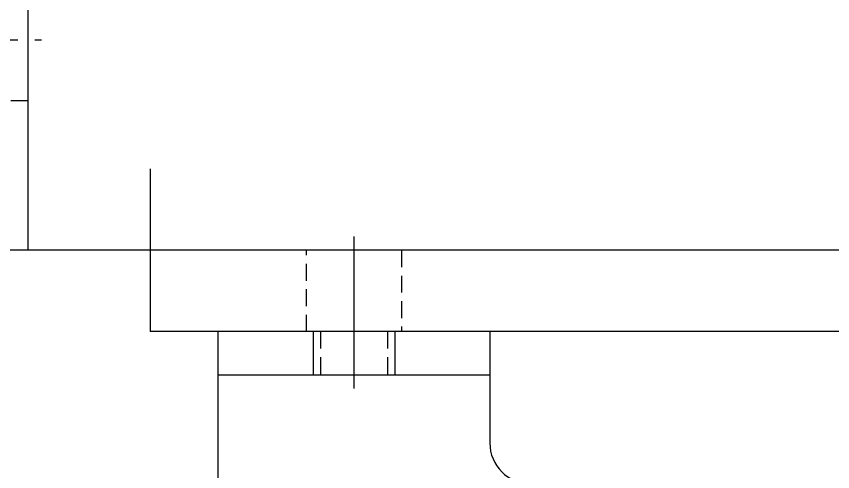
# Model space of a CAD drawing. Header units: inches. Extents: x 0 to 77285, y -118 to 40065.
# Drawn here: x 17363.2 to 17423.3, y 5736.6 to 5770.1 of the extents above; entities that cross this region are included whole.
import ezdxf

# ---------------------------------------------------------------- set-up
doc = ezdxf.new("R2010")
doc.units = ezdxf.units.IN
doc.header["$LTSCALE"] = 5
doc.header["$MEASUREMENT"] = 0
doc.linetypes.add('CENTER', pattern=[2, 1.25, -0.25, 0.25, -0.25])
doc.linetypes.add('HIDDEN', pattern=[0.375, 0.25, -0.125])
for name, color, linetype in [('11', 1, 'CENTER'), ('22', 2, 'HIDDEN'), ('T', 3, 'Continuous')]:
    doc.layers.add(name, color=color, linetype=linetype)

# ---------------------------------------------------------------- blocks, each defined once
blk = doc.blocks.new('A$C1a2da5a2')
for p, q in [((-154, 53, 0), (-154, -6, 0)), ((-145, 0, 0), (-145, -12, 0)), ((280, -6, 0), (-160, -6, 0)), ((280, -12, 0), (-145, -12, 0))]:
    blk.add_line(p, q)
at = {"layer": '11'}
for p, q in [((-161, 9.5, 0), (-153, 9.5, 0)), ((-130, -5, 0), (-130, -13, 0))]:
    blk.add_line(p, q, dxfattribs=at)
at = {"layer": '22'}
for p, q in [((-154, 5, 0), (-160, 5, 0)), ((-133.5, -12, 0), (-133.5, -6, 0)), ((-126.5, -6, 0), (-126.5, -12, 0))]:
    blk.add_line(p, q, dxfattribs=at)
blk = doc.blocks.new('A$C31aba105')
for p, q in [((10, 0), (-10, 0)), ((-10, -42), (-10, 0)), ((10, 0), (10, -3.2)), ((10, -3.2), (-10, -3.2)), ((10, -3.2), (10, -8.2))]:
    blk.add_line(p, q)
blk.add_arc((13, -8.2), 3, 180, 270)
at = {"layer": '11'}
blk.add_line((0, 1), (0, -4.2), dxfattribs=at)
at = {"layer": '22'}
for p, q in [((-2.459, 0), (-2.459, -3.2)), ((2.459, 0), (2.459, -3.2))]:
    blk.add_line(p, q, dxfattribs=at)
at = {"layer": 'T'}
for p, q in [((-3, 0), (-3, -3.2)), ((3, 0), (3, -3.2))]:
    blk.add_line(p, q, dxfattribs=at)
blk = doc.blocks.new('A$C8d770c3a')
for name, p in [('A$C1a2da5a2', (145, 12, 0)), ('A$C31aba105', (15, 0))]:
    blk.add_blockref(name, p)
blk = doc.blocks.new('A$C1d318a9d')
blk.add_blockref('A$C8d770c3a', (-425, -87.5))

msp = doc.modelspace()

# ---------------------------------------------------------------- block references
msp.add_blockref('A$C1d318a9d', (17798.04826047, 5834.38410828, 0.00000001))

doc.saveas('drawing.dxf')
